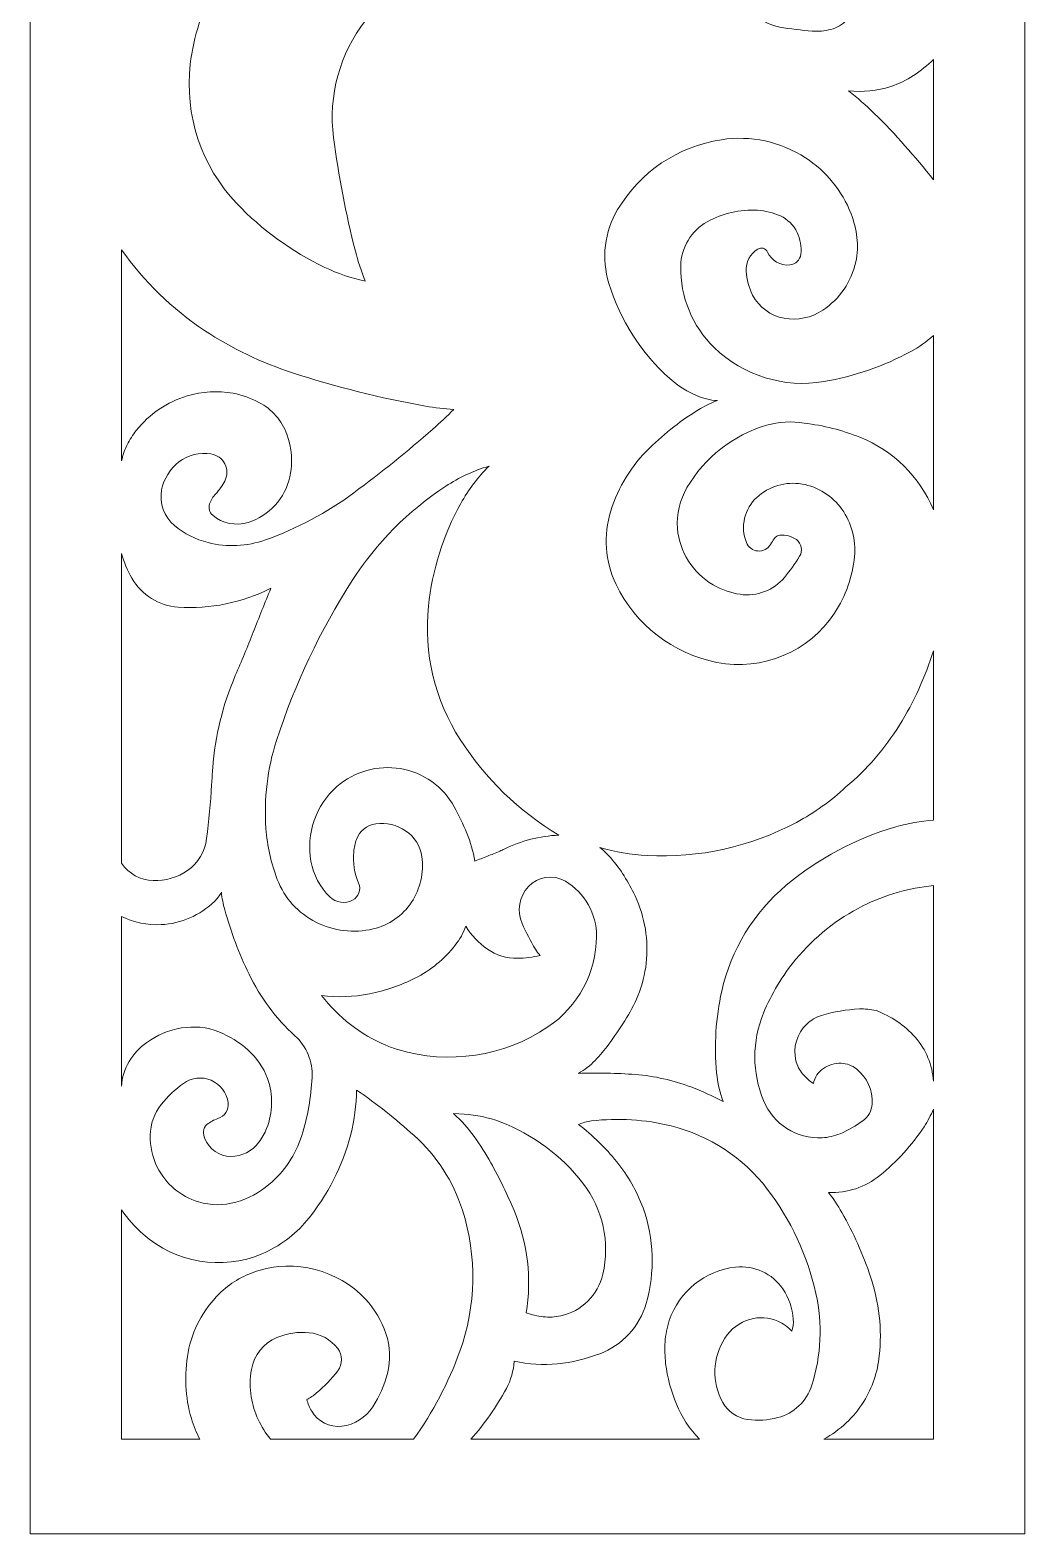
# Model space of a CAD drawing. Header units: centimetres. Extents: x -9.4 to 9.6, y -13.7 to 13.2.
# Drawn here: x 0.52 to 9.6, y -13.71 to 0.01 of the extents above; entities that cross this region are included whole.
import ezdxf

# ---------------------------------------------------------------- set-up
doc = ezdxf.new("R2010")
doc.units = ezdxf.units.CM
doc.header["$MEASUREMENT"] = 0

msp = doc.modelspace()

# ---------------------------------------------------------------- linework, layer by layer
at = {"color": 242, "lineweight": 9}
for points, knots in [([(9.59738, 13.19703), (9.59738, 13.19703), (0.52008, 13.19703), (0.52008, 13.19703), (0.52008, 13.19703), (0.52008, 13.19703), (0.52008, -13.70988), (0.52008, -13.70988), (0.52008, -13.70988), (0.52008, -13.70988), (9.59738, -13.70988), (9.59738, -13.70988), (9.59738, -13.70988), (9.59738, -13.70988), (9.59738, 13.19703), (9.59738, 13.19703)], [0, 0, 0, 0, 0.2, 0.2, 0.2, 0.2, 0.4, 0.4, 0.4, 0.4, 0.6, 0.6, 0.6, 0.6, 1, 1, 1, 1]), ([(3.5775, -2.27782), (3.45032, -2.25084), (3.32695, -2.20878), (3.20966, -2.1528), (3.20966, -2.1528), (2.90783, -2.00854), (2.63496, -1.81018), (2.40461, -1.56769), (2.40461, -1.56769), (2.08252, -1.22862), (1.92768, -0.76341), (1.98194, -0.29884), (1.98194, -0.29884), (1.99682, -0.17177), (2.02419, -0.04647), (2.06371, 0.0753), (2.06371, 0.0753), (2.14473, 0.32451), (2.29516, 0.5456), (2.49736, 0.71243), (2.49736, 0.71243), (2.66229, 0.84839), (2.83908, 0.96943), (3.02565, 1.07398), (3.02565, 1.07398), (3.22841, 1.18762), (3.43087, 1.30172), (3.63322, 1.4163), (3.63322, 1.4163), (3.73651, 1.47483), (3.84291, 1.52777), (3.95194, 1.5747), (3.95194, 1.5747), (3.93694, 1.67395), (3.90961, 1.77074), (3.87076, 1.86317), (3.87076, 1.86317), (3.81795, 1.98656), (3.75088, 2.10336), (3.67081, 2.21105), (3.67081, 2.21105), (3.48959, 2.45491), (3.38293, 2.74598), (3.36351, 3.04909), (3.36351, 3.04909), (3.33538, 3.48812), (3.43553, 3.92606), (3.65173, 4.30919), (3.65173, 4.30919), (3.87108, 4.69835), (4.23257, 4.98816), (4.66014, 5.11775), (4.66014, 5.11775), (5.07784, 5.24451), (5.53136, 5.1651), (5.88115, 4.9039), (5.88115, 4.9039), (6.1244, 4.72245), (6.34014, 4.50701), (6.52225, 4.26418), (6.52225, 4.26418), (6.64314, 4.10285), (6.7552, 3.935), (6.858, 3.76148), (6.858, 3.76148), (7.15956, 3.25198), (7.39213, 2.70452), (7.54953, 2.13386), (7.54953, 2.13386), (7.70632, 1.5653), (7.83568, 0.98948), (7.93701, 0.40838), (7.93701, 0.40838), (7.95442, 0.30854), (7.96662, 0.20779), (7.97356, 0.10662), (7.97356, 0.10662), (7.93437, 0.06366), (7.88343, 0.03305), (7.82699, 0.01859), (7.82699, 0.01859), (7.77149, 0.00427), (7.71393, -0.00073), (7.65672, 0.00356), (7.65672, 0.00356), (7.55784, 0.01101), (7.45935, 0.02327), (7.36159, 0.04021), (7.36159, 0.04021), (7.26135, 0.05769), (7.1696, 0.10789), (7.10058, 0.18278), (7.10058, 0.18278), (7.03433, 0.25492), (6.96548, 0.32451), (6.89436, 0.39169), (6.89436, 0.39169), (6.77132, 0.50757), (6.62877, 0.60055), (6.4733, 0.6663), (6.4733, 0.6663), (6.1195, 0.81591), (5.7471, 0.9168), (5.36614, 0.96624), (5.36614, 0.96624), (5.01811, 1.01131), (4.66477, 0.94236), (4.35936, 0.76934), (4.35936, 0.76934), (4.05889, 0.59921), (3.79475, 0.37205), (3.58169, 0.10024), (3.58169, 0.10024), (3.34464, -0.20213), (3.23927, -0.58673), (3.28918, -0.96757), (3.28918, -0.96757), (3.3349, -1.31654), (3.40126, -1.66262), (3.48822, -2.00378), (3.48822, -2.00378), (3.51192, -2.09688), (3.54175, -2.18847), (3.5775, -2.27782)], [0, 0, 0, 0, 0.03125, 0.03125, 0.03125, 0.03125, 0.0625, 0.0625, 0.0625, 0.0625, 0.09375, 0.09375, 0.09375, 0.09375, 0.125, 0.125, 0.125, 0.125, 0.15625, 0.15625, 0.15625, 0.15625, 0.1875, 0.1875, 0.1875, 0.1875, 0.21875, 0.21875, 0.21875, 0.21875, 0.25, 0.25, 0.25, 0.25, 0.28125, 0.28125, 0.28125, 0.28125, 0.3125, 0.3125, 0.3125, 0.3125, 0.34375, 0.34375, 0.34375, 0.34375, 0.375, 0.375, 0.375, 0.375, 0.40625, 0.40625, 0.40625, 0.40625, 0.4375, 0.4375, 0.4375, 0.4375, 0.46875, 0.46875, 0.46875, 0.46875, 0.5, 0.5, 0.5, 0.5, 0.53125, 0.53125, 0.53125, 0.53125, 0.5625, 0.5625, 0.5625, 0.5625, 0.59375, 0.59375, 0.59375, 0.59375, 0.625, 0.625, 0.625, 0.625, 0.65625, 0.65625, 0.65625, 0.65625, 0.6875, 0.6875, 0.6875, 0.6875, 0.71875, 0.71875, 0.71875, 0.71875, 0.75, 0.75, 0.75, 0.75, 0.78125, 0.78125, 0.78125, 0.78125, 0.8125, 0.8125, 0.8125, 0.8125, 0.84375, 0.84375, 0.84375, 0.84375, 0.875, 0.875, 0.875, 0.875, 0.90625, 0.90625, 0.90625, 0.90625, 0.9375, 0.9375, 0.9375, 0.9375, 1, 1, 1, 1]), ([(8.7629, -0.25643), (8.70735, -0.31059), (8.64658, -0.35906), (8.58186, -0.40156), (8.58186, -0.40156), (8.51688, -0.44404), (8.44674, -0.47804), (8.37309, -0.50253), (8.37309, -0.50253), (8.24829, -0.54247), (8.11659, -0.5559), (7.98633, -0.542), (7.98633, -0.542), (8.06873, -0.60641), (8.14771, -0.67485), (8.22313, -0.74719), (8.22313, -0.74719), (8.41589, -0.93789), (8.59623, -1.14086), (8.7629, -1.35475), (8.7629, -1.35475), (8.7629, -1.35475), (8.7629, -0.25643), (8.7629, -0.25643)], [0, 0, 0, 0, 0.14285714, 0.14285714, 0.14285714, 0.14285714, 0.28571429, 0.28571429, 0.28571429, 0.28571429, 0.42857143, 0.42857143, 0.42857143, 0.42857143, 0.57142857, 0.57142857, 0.57142857, 0.57142857, 0.71428571, 0.71428571, 0.71428571, 0.71428571, 1, 1, 1, 1]), ([(8.7629, -4.36549), (8.7629, -4.36549), (8.7629, -2.77424), (8.7629, -2.77424), (8.7629, -2.77424), (8.69985, -2.83106), (8.63042, -2.88012), (8.55585, -2.92056), (8.55585, -2.92056), (8.30816, -3.05473), (8.04008, -3.14722), (7.76243, -3.19463), (7.76243, -3.19463), (7.39935, -3.25659), (7.0281, -3.14148), (6.76337, -2.88508), (6.76337, -2.88508), (6.56228, -2.6903), (6.45129, -2.42023), (6.45689, -2.14034), (6.45689, -2.14034), (6.46025, -1.97242), (6.55241, -1.81879), (6.69889, -1.73675), (6.69889, -1.73675), (6.83862, -1.65854), (6.99799, -1.62209), (7.15769, -1.63174), (7.15769, -1.63174), (7.22968, -1.63604), (7.30017, -1.65356), (7.36588, -1.68317), (7.36588, -1.68317), (7.43308, -1.71359), (7.48737, -1.7667), (7.51893, -1.8334), (7.51893, -1.8334), (7.54851, -1.89565), (7.55997, -1.96487), (7.55225, -2.03336), (7.55225, -2.03336), (7.54624, -2.0852), (7.50487, -2.12586), (7.45297, -2.131), (7.45297, -2.131), (7.36667, -2.13943), (7.28463, -2.09177), (7.24905, -2.01288), (7.24905, -2.01288), (7.24178, -1.99643), (7.22762, -1.98403), (7.21037, -1.97873), (7.21037, -1.97873), (7.19325, -1.97354), (7.17473, -1.97587), (7.15945, -1.98536), (7.15945, -1.98536), (7.09034, -2.02821), (7.05007, -2.10499), (7.05395, -2.18605), (7.05395, -2.18605), (7.05766, -2.26242), (7.07775, -2.33705), (7.11289, -2.40485), (7.11289, -2.40485), (7.17088, -2.51664), (7.27745, -2.59512), (7.4014, -2.61698), (7.4014, -2.61698), (7.52341, -2.63867), (7.64883, -2.61256), (7.75198, -2.54403), (7.75198, -2.54403), (7.90682, -2.44136), (8.0153, -2.28268), (8.0545, -2.10115), (8.0545, -2.10115), (8.07032, -2.02821), (8.07382, -1.95318), (8.06466, -1.87922), (8.06466, -1.87922), (8.05567, -1.80541), (8.03743, -1.73301), (8.01081, -1.66359), (8.01081, -1.66359), (7.9289, -1.45387), (7.78347, -1.2751), (7.59485, -1.15214), (7.59485, -1.15214), (7.36764, -1.00521), (7.0948, -0.94668), (6.82734, -0.98737), (6.82734, -0.98737), (6.43214, -1.04776), (6.08504, -1.28164), (5.88109, -1.62545), (5.88109, -1.62545), (5.76063, -1.82863), (5.73139, -2.07278), (5.80062, -2.29859), (5.80062, -2.29859), (5.90324, -2.63335), (6.09521, -2.93365), (6.35595, -3.1673), (6.35595, -3.1673), (6.45228, -3.25355), (6.56677, -3.31721), (6.69091, -3.35349), (6.69091, -3.35349), (6.72439, -3.36321), (6.75909, -3.36774), (6.7938, -3.36714), (6.7938, -3.36714), (6.73937, -3.38634), (6.68713, -3.41102), (6.6377, -3.44087), (6.6377, -3.44087), (6.46885, -3.54256), (6.31259, -3.66356), (6.17165, -3.80141), (6.17165, -3.80141), (6.00889, -3.96067), (5.88784, -4.15744), (5.81903, -4.37437), (5.81903, -4.37437), (5.74867, -4.59614), (5.76566, -4.83613), (5.86659, -5.04569), (5.86659, -5.04569), (6.04417, -5.41464), (6.38515, -5.67808), (6.78706, -5.75667), (6.78706, -5.75667), (7.20282, -5.83803), (7.62621, -5.66091), (7.86, -5.3075), (7.86, -5.3075), (7.96223, -5.15285), (8.02492, -4.97537), (8.04228, -4.79074), (8.04228, -4.79074), (8.05668, -4.63805), (8.01609, -4.48524), (7.92774, -4.35988), (7.92774, -4.35988), (7.84152, -4.23792), (7.71061, -4.15525), (7.56358, -4.13), (7.56358, -4.13), (7.41436, -4.10424), (7.26177, -4.14926), (7.15043, -4.25174), (7.15043, -4.25174), (7.09551, -4.30297), (7.05688, -4.36924), (7.03962, -4.44236), (7.03962, -4.44236), (7.02245, -4.5157), (7.02802, -4.59246), (7.05565, -4.66242), (7.05565, -4.66242), (7.07286, -4.70619), (7.11357, -4.73658), (7.16055, -4.74065), (7.16055, -4.74065), (7.20771, -4.74478), (7.25292, -4.72136), (7.27689, -4.68049), (7.27689, -4.68049), (7.28719, -4.6627), (7.29808, -4.64532), (7.30952, -4.62832), (7.30952, -4.62832), (7.32147, -4.61041), (7.34073, -4.59869), (7.36214, -4.59648), (7.36214, -4.59648), (7.41525, -4.59076), (7.46877, -4.60505), (7.51201, -4.63654), (7.51201, -4.63654), (7.56025, -4.67149), (7.57324, -4.73799), (7.54195, -4.78876), (7.54195, -4.78876), (7.50011, -4.85597), (7.45389, -4.92038), (7.40348, -4.98128), (7.40348, -4.98128), (7.30517, -5.10006), (7.15171, -5.15863), (6.99924, -5.13595), (6.99924, -5.13595), (6.91202, -5.12295), (6.82806, -5.09356), (6.75179, -5.04923), (6.75179, -5.04923), (6.56613, -4.94137), (6.44504, -4.74952), (6.4273, -4.53561), (6.4273, -4.53561), (6.41811, -4.40545), (6.4484, -4.27562), (6.51403, -4.16277), (6.51403, -4.16277), (6.6743, -3.88772), (6.93386, -3.68406), (7.23914, -3.59372), (7.23914, -3.59372), (7.35113, -3.5606), (7.46949, -3.55373), (7.58457, -3.57378), (7.58457, -3.57378), (7.75827, -3.59485), (7.92851, -3.63826), (8.09122, -3.70285), (8.09122, -3.70285), (8.39556, -3.82374), (8.63785, -4.06303), (8.76293, -4.36562)], [0, 0, 0, 0, 0.01785714, 0.01785714, 0.01785714, 0.01785714, 0.03571429, 0.03571429, 0.03571429, 0.03571429, 0.05357143, 0.05357143, 0.05357143, 0.05357143, 0.07142857, 0.07142857, 0.07142857, 0.07142857, 0.08928571, 0.08928571, 0.08928571, 0.08928571, 0.10714286, 0.10714286, 0.10714286, 0.10714286, 0.125, 0.125, 0.125, 0.125, 0.14285714, 0.14285714, 0.14285714, 0.14285714, 0.16071429, 0.16071429, 0.16071429, 0.16071429, 0.17857143, 0.17857143, 0.17857143, 0.17857143, 0.19642857, 0.19642857, 0.19642857, 0.19642857, 0.21428571, 0.21428571, 0.21428571, 0.21428571, 0.23214286, 0.23214286, 0.23214286, 0.23214286, 0.25, 0.25, 0.25, 0.25, 0.26785714, 0.26785714, 0.26785714, 0.26785714, 0.28571429, 0.28571429, 0.28571429, 0.28571429, 0.30357143, 0.30357143, 0.30357143, 0.30357143, 0.32142857, 0.32142857, 0.32142857, 0.32142857, 0.33928571, 0.33928571, 0.33928571, 0.33928571, 0.35714286, 0.35714286, 0.35714286, 0.35714286, 0.375, 0.375, 0.375, 0.375, 0.39285714, 0.39285714, 0.39285714, 0.39285714, 0.41071429, 0.41071429, 0.41071429, 0.41071429, 0.42857143, 0.42857143, 0.42857143, 0.42857143, 0.44642857, 0.44642857, 0.44642857, 0.44642857, 0.46428571, 0.46428571, 0.46428571, 0.46428571, 0.48214286, 0.48214286, 0.48214286, 0.48214286, 0.5, 0.5, 0.5, 0.5, 0.51785714, 0.51785714, 0.51785714, 0.51785714, 0.53571429, 0.53571429, 0.53571429, 0.53571429, 0.55357143, 0.55357143, 0.55357143, 0.55357143, 0.57142857, 0.57142857, 0.57142857, 0.57142857, 0.58928571, 0.58928571, 0.58928571, 0.58928571, 0.60714286, 0.60714286, 0.60714286, 0.60714286, 0.625, 0.625, 0.625, 0.625, 0.64285714, 0.64285714, 0.64285714, 0.64285714, 0.66071429, 0.66071429, 0.66071429, 0.66071429, 0.67857143, 0.67857143, 0.67857143, 0.67857143, 0.69642857, 0.69642857, 0.69642857, 0.69642857, 0.71428571, 0.71428571, 0.71428571, 0.71428571, 0.73214286, 0.73214286, 0.73214286, 0.73214286, 0.75, 0.75, 0.75, 0.75, 0.76785714, 0.76785714, 0.76785714, 0.76785714, 0.78571429, 0.78571429, 0.78571429, 0.78571429, 0.80357143, 0.80357143, 0.80357143, 0.80357143, 0.82142857, 0.82142857, 0.82142857, 0.82142857, 0.83928571, 0.83928571, 0.83928571, 0.83928571, 0.85714286, 0.85714286, 0.85714286, 0.85714286, 0.875, 0.875, 0.875, 0.875, 0.89285714, 0.89285714, 0.89285714, 0.89285714, 0.91071429, 0.91071429, 0.91071429, 0.91071429, 0.92857143, 0.92857143, 0.92857143, 0.92857143, 0.94642857, 0.94642857, 0.94642857, 0.94642857, 0.96428571, 0.96428571, 0.96428571, 0.96428571, 1, 1, 1, 1]), ([(1.35468, -3.91708), (1.35468, -3.91708), (1.35468, -1.99147), (1.35468, -1.99147), (1.35468, -1.99147), (1.55898, -2.28232), (1.81593, -2.5322), (2.11242, -2.7282), (2.11242, -2.7282), (2.36077, -2.89228), (2.63007, -3.02214), (2.91302, -3.11426), (2.91302, -3.11426), (3.31082, -3.24383), (3.7171, -3.34546), (4.12898, -3.41841), (4.12898, -3.41841), (4.21431, -3.4336), (4.30034, -3.44371), (4.38671, -3.44888), (4.38671, -3.44888), (4.32487, -3.51094), (4.26099, -3.57093), (4.19495, -3.62849), (4.19495, -3.62849), (3.96279, -3.83168), (3.72263, -4.02536), (3.47487, -4.20931), (3.47487, -4.20931), (3.22877, -4.39198), (2.95674, -4.5368), (2.6679, -4.63911), (2.6679, -4.63911), (2.49944, -4.69884), (2.31714, -4.70744), (2.1437, -4.66409), (2.1437, -4.66409), (2.03104, -4.63579), (1.92607, -4.5824), (1.83676, -4.50798), (1.83676, -4.50798), (1.74218, -4.42906), (1.69773, -4.30498), (1.72055, -4.18387), (1.72055, -4.18387), (1.73977, -4.08194), (1.79608, -3.9907), (1.87865, -3.92789), (1.87865, -3.92789), (1.96172, -3.86458), (2.06719, -3.83802), (2.17033, -3.85434), (2.17033, -3.85434), (2.22497, -3.86307), (2.27222, -3.89736), (2.29716, -3.94682), (2.29716, -3.94682), (2.32216, -3.99623), (2.32161, -4.055), (2.29604, -4.1041), (2.29604, -4.1041), (2.27412, -4.14604), (2.24647, -4.18478), (2.21373, -4.21904), (2.21373, -4.21904), (2.18888, -4.24538), (2.16979, -4.27663), (2.15813, -4.31092), (2.15813, -4.31092), (2.1454, -4.34807), (2.15665, -4.38918), (2.18662, -4.41456), (2.18662, -4.41456), (2.27586, -4.48998), (2.39742, -4.51451), (2.50898, -4.4795), (2.50898, -4.4795), (2.70179, -4.41899), (2.84731, -4.2601), (2.89067, -4.06271), (2.89067, -4.06271), (2.91899, -3.93378), (2.90976, -3.79965), (2.86404, -3.67589), (2.86404, -3.67589), (2.81782, -3.55045), (2.72695, -3.44659), (2.60872, -3.38422), (2.60872, -3.38422), (2.53426, -3.34489), (2.45444, -3.31687), (2.37176, -3.30119), (2.37176, -3.30119), (2.23271, -3.27632), (2.08985, -3.28462), (1.95463, -3.32544), (1.95463, -3.32544), (1.771, -3.38086), (1.60875, -3.49076), (1.48903, -3.64067), (1.48903, -3.64067), (1.45735, -3.68153), (1.42977, -3.72543), (1.40673, -3.77157), (1.40673, -3.77157), (1.3835, -3.81776), (1.36613, -3.86676), (1.35468, -3.91708)], [0, 0, 0, 0, 0.03571429, 0.03571429, 0.03571429, 0.03571429, 0.07142857, 0.07142857, 0.07142857, 0.07142857, 0.10714286, 0.10714286, 0.10714286, 0.10714286, 0.14285714, 0.14285714, 0.14285714, 0.14285714, 0.17857143, 0.17857143, 0.17857143, 0.17857143, 0.21428571, 0.21428571, 0.21428571, 0.21428571, 0.25, 0.25, 0.25, 0.25, 0.28571429, 0.28571429, 0.28571429, 0.28571429, 0.32142857, 0.32142857, 0.32142857, 0.32142857, 0.35714286, 0.35714286, 0.35714286, 0.35714286, 0.39285714, 0.39285714, 0.39285714, 0.39285714, 0.42857143, 0.42857143, 0.42857143, 0.42857143, 0.46428571, 0.46428571, 0.46428571, 0.46428571, 0.5, 0.5, 0.5, 0.5, 0.53571429, 0.53571429, 0.53571429, 0.53571429, 0.57142857, 0.57142857, 0.57142857, 0.57142857, 0.60714286, 0.60714286, 0.60714286, 0.60714286, 0.64285714, 0.64285714, 0.64285714, 0.64285714, 0.67857143, 0.67857143, 0.67857143, 0.67857143, 0.71428571, 0.71428571, 0.71428571, 0.71428571, 0.75, 0.75, 0.75, 0.75, 0.78571429, 0.78571429, 0.78571429, 0.78571429, 0.82142857, 0.82142857, 0.82142857, 0.82142857, 0.85714286, 0.85714286, 0.85714286, 0.85714286, 0.89285714, 0.89285714, 0.89285714, 0.89285714, 0.92857143, 0.92857143, 0.92857143, 0.92857143, 1, 1, 1, 1]), ([(4.70752, -3.96648), (4.60606, -4.06699), (4.51936, -4.18161), (4.45023, -4.30661), (4.45023, -4.30661), (4.28972, -4.59639), (4.18932, -4.91522), (4.15472, -5.24455), (4.15472, -5.24455), (4.10993, -5.67161), (4.2123, -6.101), (4.44505, -6.46197), (4.44505, -6.46197), (4.67409, -6.81716), (4.98116, -7.11535), (5.34316, -7.33356), (5.34316, -7.33356), (5.17048, -7.34124), (5.00136, -7.38471), (4.84628, -7.46096), (4.84628, -7.46096), (4.83338, -7.46733), (4.82014, -7.47341), (4.80686, -7.47916), (4.80686, -7.47916), (4.76894, -7.49542), (4.73074, -7.51094), (4.69227, -7.52583), (4.69227, -7.52583), (4.6537, -7.54075), (4.6153, -7.55589), (4.57702, -7.57119), (4.57702, -7.57119), (4.56342, -7.48311), (4.53939, -7.39694), (4.50513, -7.3147), (4.50513, -7.3147), (4.47111, -7.23279), (4.43274, -7.15262), (4.39012, -7.07474), (4.39012, -7.07474), (4.28868, -6.88943), (4.10792, -6.76115), (3.89952, -6.7266), (3.89952, -6.7266), (3.6919, -6.69214), (3.47979, -6.75159), (3.32033, -6.88916), (3.32033, -6.88916), (3.22526, -6.97295), (3.15361, -7.07986), (3.11219, -7.1997), (3.11219, -7.1997), (3.07094, -7.31936), (3.0607, -7.44755), (3.08277, -7.57236), (3.08277, -7.57236), (3.10456, -7.69602), (3.16509, -7.80954), (3.25553, -7.89667), (3.25553, -7.89667), (3.31119, -7.95022), (3.39476, -7.96229), (3.46309, -7.92642), (3.46309, -7.92642), (3.51911, -7.89706), (3.54314, -7.82947), (3.51809, -7.77141), (3.51809, -7.77141), (3.47927, -7.68125), (3.46396, -7.58278), (3.47317, -7.48516), (3.47317, -7.48516), (3.47685, -7.44678), (3.4853, -7.40904), (3.49856, -7.37274), (3.49856, -7.37274), (3.52621, -7.29631), (3.59449, -7.24148), (3.67511, -7.23087), (3.67511, -7.23087), (3.77023, -7.21818), (3.86679, -7.24041), (3.94672, -7.29343), (3.94672, -7.29343), (4.02778, -7.34713), (4.08184, -7.43305), (4.09513, -7.52937), (4.09513, -7.52937), (4.11511, -7.67505), (4.08145, -7.82321), (4.00065, -7.94606), (4.00065, -7.94606), (3.91956, -8.06941), (3.79377, -8.15669), (3.64988, -8.18974), (3.64988, -8.18974), (3.47411, -8.23005), (3.2897, -8.20791), (3.12845, -8.12707), (3.12845, -8.12707), (2.96656, -8.04602), (2.84083, -7.90694), (2.77604, -7.73787), (2.77604, -7.73787), (2.71898, -7.58887), (2.68404, -7.43236), (2.67244, -7.27336), (2.67244, -7.27336), (2.65242, -7.0014), (2.68531, -6.72805), (2.76923, -6.46852), (2.76923, -6.46852), (2.93539, -5.9551), (3.16717, -5.46524), (3.45886, -5.0112), (3.45886, -5.0112), (3.67977, -4.66746), (3.97065, -4.37375), (4.31233, -4.14959), (4.31233, -4.14959), (4.43434, -4.06954), (4.56758, -4.00775), (4.70752, -3.96648)], [0, 0, 0, 0, 0.03125, 0.03125, 0.03125, 0.03125, 0.0625, 0.0625, 0.0625, 0.0625, 0.09375, 0.09375, 0.09375, 0.09375, 0.125, 0.125, 0.125, 0.125, 0.15625, 0.15625, 0.15625, 0.15625, 0.1875, 0.1875, 0.1875, 0.1875, 0.21875, 0.21875, 0.21875, 0.21875, 0.25, 0.25, 0.25, 0.25, 0.28125, 0.28125, 0.28125, 0.28125, 0.3125, 0.3125, 0.3125, 0.3125, 0.34375, 0.34375, 0.34375, 0.34375, 0.375, 0.375, 0.375, 0.375, 0.40625, 0.40625, 0.40625, 0.40625, 0.4375, 0.4375, 0.4375, 0.4375, 0.46875, 0.46875, 0.46875, 0.46875, 0.5, 0.5, 0.5, 0.5, 0.53125, 0.53125, 0.53125, 0.53125, 0.5625, 0.5625, 0.5625, 0.5625, 0.59375, 0.59375, 0.59375, 0.59375, 0.625, 0.625, 0.625, 0.625, 0.65625, 0.65625, 0.65625, 0.65625, 0.6875, 0.6875, 0.6875, 0.6875, 0.71875, 0.71875, 0.71875, 0.71875, 0.75, 0.75, 0.75, 0.75, 0.78125, 0.78125, 0.78125, 0.78125, 0.8125, 0.8125, 0.8125, 0.8125, 0.84375, 0.84375, 0.84375, 0.84375, 0.875, 0.875, 0.875, 0.875, 0.90625, 0.90625, 0.90625, 0.90625, 0.9375, 0.9375, 0.9375, 0.9375, 1, 1, 1, 1]), ([(1.35468, -4.76418), (1.35468, -4.76418), (1.35468, -7.59065), (1.35468, -7.59065), (1.35468, -7.59065), (1.42041, -7.68581), (1.52698, -7.74429), (1.64251, -7.74851), (1.64251, -7.74851), (1.75488, -7.75263), (1.86546, -7.71978), (1.95728, -7.65508), (1.95728, -7.65508), (2.05348, -7.58729), (2.11656, -7.48202), (2.13117, -7.3653), (2.13117, -7.3653), (2.15163, -7.20136), (2.16678, -7.037), (2.17678, -6.87213), (2.17678, -6.87213), (2.1799, -6.82162), (2.18316, -6.77111), (2.18692, -6.72056), (2.18692, -6.72056), (2.20821, -6.43035), (2.27789, -6.14549), (2.39283, -5.87809), (2.39283, -5.87809), (2.44952, -5.74639), (2.50419, -5.61381), (2.55677, -5.48036), (2.55677, -5.48036), (2.60932, -5.34686), (2.66259, -5.21385), (2.71672, -5.08108), (2.71672, -5.08108), (2.45524, -5.21322), (2.16275, -5.27242), (1.87032, -5.2527), (1.87032, -5.2527), (1.69493, -5.24085), (1.53701, -5.14205), (1.44942, -4.98962), (1.44942, -4.98962), (1.40868, -4.9186), (1.37684, -4.84295), (1.35468, -4.76418)], [0, 0, 0, 0, 0.07692308, 0.07692308, 0.07692308, 0.07692308, 0.15384615, 0.15384615, 0.15384615, 0.15384615, 0.23076923, 0.23076923, 0.23076923, 0.23076923, 0.30769231, 0.30769231, 0.30769231, 0.30769231, 0.38461538, 0.38461538, 0.38461538, 0.38461538, 0.46153846, 0.46153846, 0.46153846, 0.46153846, 0.53846154, 0.53846154, 0.53846154, 0.53846154, 0.61538462, 0.61538462, 0.61538462, 0.61538462, 0.69230769, 0.69230769, 0.69230769, 0.69230769, 0.76923077, 0.76923077, 0.76923077, 0.76923077, 0.84615385, 0.84615385, 0.84615385, 0.84615385, 1, 1, 1, 1]), ([(8.7629, -7.19698), (8.7629, -7.19698), (8.7629, -5.65069), (8.7629, -5.65069), (8.7629, -5.65069), (8.68894, -5.88922), (8.58482, -6.11751), (8.45309, -6.32974), (8.45309, -6.32974), (8.32106, -6.54244), (8.15602, -6.73286), (7.96442, -6.89383), (7.96442, -6.89383), (7.82822, -7.02072), (7.67618, -7.12933), (7.51201, -7.21695), (7.51201, -7.21695), (7.09441, -7.43996), (6.62344, -7.54461), (6.15061, -7.51981), (6.15061, -7.51981), (6.00462, -7.5121), (5.85983, -7.48746), (5.71941, -7.44631), (5.71941, -7.44631), (5.75558, -7.47427), (5.78874, -7.50595), (5.81833, -7.54084), (5.81833, -7.54084), (5.90709, -7.64573), (5.98174, -7.76199), (6.03986, -7.88659), (6.03986, -7.88659), (6.08524, -7.98348), (6.11701, -8.08635), (6.13425, -8.19196), (6.13425, -8.19196), (6.16784, -8.39672), (6.14411, -8.60699), (6.06576, -8.79914), (6.06576, -8.79914), (6.03269, -8.8789), (5.99256, -8.95553), (5.94605, -9.02822), (5.94605, -9.02822), (5.89962, -9.10081), (5.85109, -9.17205), (5.8005, -9.24194), (5.8005, -9.24194), (5.76285, -9.29395), (5.72123, -9.34304), (5.67612, -9.38876), (5.67612, -9.38876), (5.63091, -9.43463), (5.58008, -9.4746), (5.52464, -9.50741), (5.52464, -9.50741), (5.69765, -9.50133), (5.87088, -9.50478), (6.04365, -9.51801), (6.04365, -9.51801), (6.21684, -9.53132), (6.38757, -9.56945), (6.55007, -9.63137), (6.55007, -9.63137), (6.65015, -9.66946), (6.74794, -9.71338), (6.84289, -9.76262), (6.84289, -9.76262), (6.81277, -9.67856), (6.7932, -9.59107), (6.78465, -9.50224), (6.78465, -9.50224), (6.76035, -9.25291), (6.77596, -9.00128), (6.83105, -8.75687), (6.83105, -8.75687), (6.91612, -8.37901), (7.1233, -8.03942), (7.42031, -7.79072), (7.42031, -7.79072), (7.71258, -7.54594), (8.05259, -7.36462), (8.41875, -7.25822), (8.41875, -7.25822), (8.53097, -7.22557), (8.64628, -7.20513), (8.7629, -7.19698)], [0, 0, 0, 0, 0.04347826, 0.04347826, 0.04347826, 0.04347826, 0.08695652, 0.08695652, 0.08695652, 0.08695652, 0.13043478, 0.13043478, 0.13043478, 0.13043478, 0.17391304, 0.17391304, 0.17391304, 0.17391304, 0.2173913, 0.2173913, 0.2173913, 0.2173913, 0.26086957, 0.26086957, 0.26086957, 0.26086957, 0.30434783, 0.30434783, 0.30434783, 0.30434783, 0.34782609, 0.34782609, 0.34782609, 0.34782609, 0.39130435, 0.39130435, 0.39130435, 0.39130435, 0.43478261, 0.43478261, 0.43478261, 0.43478261, 0.47826087, 0.47826087, 0.47826087, 0.47826087, 0.52173913, 0.52173913, 0.52173913, 0.52173913, 0.56521739, 0.56521739, 0.56521739, 0.56521739, 0.60869565, 0.60869565, 0.60869565, 0.60869565, 0.65217391, 0.65217391, 0.65217391, 0.65217391, 0.69565217, 0.69565217, 0.69565217, 0.69565217, 0.73913043, 0.73913043, 0.73913043, 0.73913043, 0.7826087, 0.7826087, 0.7826087, 0.7826087, 0.82608696, 0.82608696, 0.82608696, 0.82608696, 0.86956522, 0.86956522, 0.86956522, 0.86956522, 0.91304348, 0.91304348, 0.91304348, 0.91304348, 1, 1, 1, 1]), ([(3.17974, -8.79563), (3.32538, -8.81585), (3.47332, -8.811), (3.61725, -8.78145), (3.61725, -8.78145), (3.76084, -8.75211), (3.8999, -8.70423), (4.03116, -8.63892), (4.03116, -8.63892), (4.1751, -8.56743), (4.3011, -8.46456), (4.39989, -8.3378), (4.39989, -8.3378), (4.44104, -8.28495), (4.47361, -8.22616), (4.49661, -8.16322), (4.49661, -8.16322), (4.54549, -8.24714), (4.61257, -8.31886), (4.69272, -8.37368), (4.69272, -8.37368), (4.77369, -8.42903), (4.86964, -8.45833), (4.96774, -8.45758), (4.96774, -8.45758), (5.03727, -8.45708), (5.10635, -8.4482), (5.1737, -8.43111), (5.1737, -8.43111), (5.15785, -8.41381), (5.14372, -8.39493), (5.13152, -8.37488), (5.13152, -8.37488), (5.08602, -8.29926), (5.04556, -8.22087), (5.01, -8.13998), (5.01, -8.13998), (4.96041, -8.02661), (4.98263, -7.89455), (5.06646, -7.80363), (5.06646, -7.80363), (5.15314, -7.70969), (5.29389, -7.68908), (5.40396, -7.75422), (5.40396, -7.75422), (5.58157, -7.85922), (5.68993, -8.05089), (5.68861, -8.25732), (5.68861, -8.25732), (5.68636, -8.5889), (5.52037, -8.89813), (5.24548, -9.08349), (5.24548, -9.08349), (4.84349, -9.35436), (4.34061, -9.43011), (3.87645, -9.29016), (3.87645, -9.29016), (3.8392, -9.27895), (3.80261, -9.26585), (3.76664, -9.25095), (3.76664, -9.25095), (3.53445, -9.15336), (3.33203, -8.9962), (3.17974, -8.79563)], [0, 0, 0, 0, 0.05882353, 0.05882353, 0.05882353, 0.05882353, 0.11764706, 0.11764706, 0.11764706, 0.11764706, 0.17647059, 0.17647059, 0.17647059, 0.17647059, 0.23529412, 0.23529412, 0.23529412, 0.23529412, 0.29411765, 0.29411765, 0.29411765, 0.29411765, 0.35294118, 0.35294118, 0.35294118, 0.35294118, 0.41176471, 0.41176471, 0.41176471, 0.41176471, 0.47058824, 0.47058824, 0.47058824, 0.47058824, 0.52941176, 0.52941176, 0.52941176, 0.52941176, 0.58823529, 0.58823529, 0.58823529, 0.58823529, 0.64705882, 0.64705882, 0.64705882, 0.64705882, 0.70588235, 0.70588235, 0.70588235, 0.70588235, 0.76470588, 0.76470588, 0.76470588, 0.76470588, 0.82352941, 0.82352941, 0.82352941, 0.82352941, 0.88235294, 0.88235294, 0.88235294, 0.88235294, 1, 1, 1, 1]), ([(8.7629, -7.79359), (8.7629, -7.79359), (8.7629, -9.57844), (8.7629, -9.57844), (8.7629, -9.57844), (8.75316, -9.43039), (8.69476, -9.28974), (8.59659, -9.17841), (8.59659, -9.17841), (8.49946, -9.06841), (8.37649, -8.98453), (8.23861, -8.93448), (8.23861, -8.93448), (8.18889, -8.92234), (8.13773, -8.91743), (8.08663, -8.91984), (8.08663, -8.91984), (7.96969, -8.9254), (7.85397, -8.94518), (7.74201, -8.97894), (7.74201, -8.97894), (7.69134, -8.99423), (7.64506, -9.0211), (7.60682, -9.05751), (7.60682, -9.05751), (7.51595, -9.14394), (7.47842, -9.27217), (7.5083, -9.39386), (7.5083, -9.39386), (7.51974, -9.43729), (7.5405, -9.47747), (7.56912, -9.51215), (7.56912, -9.51215), (7.59751, -9.54635), (7.63069, -9.57631), (7.66758, -9.60114), (7.66758, -9.60114), (7.67832, -9.54417), (7.71169, -9.4937), (7.75998, -9.4616), (7.75998, -9.4616), (7.80753, -9.42991), (7.86373, -9.41375), (7.92085, -9.41516), (7.92085, -9.41516), (7.97196, -9.41713), (8.0212, -9.43554), (8.06128, -9.46747), (8.06128, -9.46747), (8.15746, -9.54432), (8.21044, -9.66294), (8.2035, -9.78576), (8.2035, -9.78576), (8.20015, -9.84708), (8.1694, -9.90345), (8.11994, -9.93962), (8.11994, -9.93962), (8.05487, -9.98711), (7.98442, -10.02682), (7.91018, -10.05773), (7.91018, -10.05773), (7.85815, -10.07935), (7.80294, -10.09221), (7.74683, -10.09583), (7.74683, -10.09583), (7.51492, -10.10656), (7.30105, -9.97052), (7.21227, -9.75607), (7.21227, -9.75607), (7.10687, -9.5009), (7.10657, -9.21415), (7.2117, -8.95883), (7.2117, -8.95883), (7.28495, -8.78054), (7.38491, -8.61433), (7.50787, -8.46595), (7.50787, -8.46595), (7.67584, -8.26348), (7.88374, -8.0977), (8.11846, -7.97906), (8.11846, -7.97906), (8.32022, -7.87891), (8.53867, -7.816), (8.7629, -7.79359)], [0, 0, 0, 0, 0.04545455, 0.04545455, 0.04545455, 0.04545455, 0.09090909, 0.09090909, 0.09090909, 0.09090909, 0.13636364, 0.13636364, 0.13636364, 0.13636364, 0.18181818, 0.18181818, 0.18181818, 0.18181818, 0.22727273, 0.22727273, 0.22727273, 0.22727273, 0.27272727, 0.27272727, 0.27272727, 0.27272727, 0.31818182, 0.31818182, 0.31818182, 0.31818182, 0.36363636, 0.36363636, 0.36363636, 0.36363636, 0.40909091, 0.40909091, 0.40909091, 0.40909091, 0.45454545, 0.45454545, 0.45454545, 0.45454545, 0.5, 0.5, 0.5, 0.5, 0.54545455, 0.54545455, 0.54545455, 0.54545455, 0.59090909, 0.59090909, 0.59090909, 0.59090909, 0.63636364, 0.63636364, 0.63636364, 0.63636364, 0.68181818, 0.68181818, 0.68181818, 0.68181818, 0.72727273, 0.72727273, 0.72727273, 0.72727273, 0.77272727, 0.77272727, 0.77272727, 0.77272727, 0.81818182, 0.81818182, 0.81818182, 0.81818182, 0.86363636, 0.86363636, 0.86363636, 0.86363636, 0.90909091, 0.90909091, 0.90909091, 0.90909091, 1, 1, 1, 1]), ([(1.35468, -9.62553), (1.35468, -9.62553), (1.35468, -8.0765), (1.35468, -8.0765), (1.35468, -8.0765), (1.4673, -8.13048), (1.59132, -8.15589), (1.71614, -8.15039), (1.71614, -8.15039), (1.89899, -8.14145), (2.07207, -8.0661), (2.203, -7.93808), (2.203, -7.93808), (2.22803, -7.91371), (2.24915, -7.88582), (2.26575, -7.85506), (2.26575, -7.85506), (2.27155, -7.90881), (2.28168, -7.96183), (2.29604, -8.01393), (2.29604, -8.01393), (2.35201, -8.21625), (2.42633, -8.41298), (2.51771, -8.60194), (2.51771, -8.60194), (2.62036, -8.81417), (2.76264, -9.00483), (2.93664, -9.16373), (2.93664, -9.16373), (3.04313, -9.26086), (3.10054, -9.40058), (3.09357, -9.54434), (3.09357, -9.54434), (3.08465, -9.72449), (3.05281, -9.90274), (2.9988, -10.0747), (2.9988, -10.0747), (2.94397, -10.2494), (2.84022, -10.40497), (2.69984, -10.52274), (2.69984, -10.52274), (2.61178, -10.59674), (2.50881, -10.65113), (2.39796, -10.68229), (2.39796, -10.68229), (2.28627, -10.71373), (2.16797, -10.7131), (2.0565, -10.68071), (2.0565, -10.68071), (1.89309, -10.63094), (1.7573, -10.51607), (1.68092, -10.36317), (1.68092, -10.36317), (1.63593, -10.27304), (1.61357, -10.17308), (1.6159, -10.07235), (1.6159, -10.07235), (1.6181, -9.97034), (1.65373, -9.87193), (1.71701, -9.79195), (1.71701, -9.79195), (1.77533, -9.71817), (1.84369, -9.65294), (1.92011, -9.59832), (1.92011, -9.59832), (1.99379, -9.54533), (2.08985, -9.53487), (2.17319, -9.57071), (2.17319, -9.57071), (2.25659, -9.6067), (2.31503, -9.68458), (2.32708, -9.77462), (2.32708, -9.77462), (2.33558, -9.83944), (2.29604, -9.90095), (2.23344, -9.92018), (2.23344, -9.92018), (2.19671, -9.93144), (2.16252, -9.95006), (2.13308, -9.97481), (2.13308, -9.97481), (2.11474, -9.99015), (2.10384, -10.01242), (2.10287, -10.03628), (2.10287, -10.03628), (2.10215, -10.05946), (2.10614, -10.0825), (2.11474, -10.10388), (2.11474, -10.10388), (2.15374, -10.20099), (2.24756, -10.26468), (2.35211, -10.265), (2.35211, -10.265), (2.45337, -10.26515), (2.54848, -10.21728), (2.60838, -10.1357), (2.60838, -10.1357), (2.63678, -10.0969), (2.66023, -10.05462), (2.67811, -10.01002), (2.67811, -10.01002), (2.73657, -9.86409), (2.73969, -9.70209), (2.68708, -9.55396), (2.68708, -9.55396), (2.64963, -9.45432), (2.58869, -9.3652), (2.50924, -9.2942), (2.50924, -9.2942), (2.43045, -9.22374), (2.33978, -9.16766), (2.24155, -9.12856), (2.24155, -9.12856), (2.13334, -9.08551), (2.01532, -9.07319), (1.90063, -9.09331), (1.90063, -9.09331), (1.78656, -9.11313), (1.67854, -9.15843), (1.58452, -9.22582), (1.58452, -9.22582), (1.51987, -9.27226), (1.46501, -9.33128), (1.42358, -9.39926), (1.42358, -9.39926), (1.38186, -9.46768), (1.35815, -9.54546), (1.35468, -9.62553)], [0, 0, 0, 0, 0.03030303, 0.03030303, 0.03030303, 0.03030303, 0.06060606, 0.06060606, 0.06060606, 0.06060606, 0.09090909, 0.09090909, 0.09090909, 0.09090909, 0.12121212, 0.12121212, 0.12121212, 0.12121212, 0.15151515, 0.15151515, 0.15151515, 0.15151515, 0.18181818, 0.18181818, 0.18181818, 0.18181818, 0.21212121, 0.21212121, 0.21212121, 0.21212121, 0.24242424, 0.24242424, 0.24242424, 0.24242424, 0.27272727, 0.27272727, 0.27272727, 0.27272727, 0.3030303, 0.3030303, 0.3030303, 0.3030303, 0.33333333, 0.33333333, 0.33333333, 0.33333333, 0.36363636, 0.36363636, 0.36363636, 0.36363636, 0.39393939, 0.39393939, 0.39393939, 0.39393939, 0.42424242, 0.42424242, 0.42424242, 0.42424242, 0.45454545, 0.45454545, 0.45454545, 0.45454545, 0.48484848, 0.48484848, 0.48484848, 0.48484848, 0.51515152, 0.51515152, 0.51515152, 0.51515152, 0.54545455, 0.54545455, 0.54545455, 0.54545455, 0.57575758, 0.57575758, 0.57575758, 0.57575758, 0.60606061, 0.60606061, 0.60606061, 0.60606061, 0.63636364, 0.63636364, 0.63636364, 0.63636364, 0.66666667, 0.66666667, 0.66666667, 0.66666667, 0.6969697, 0.6969697, 0.6969697, 0.6969697, 0.72727273, 0.72727273, 0.72727273, 0.72727273, 0.75757576, 0.75757576, 0.75757576, 0.75757576, 0.78787879, 0.78787879, 0.78787879, 0.78787879, 0.81818182, 0.81818182, 0.81818182, 0.81818182, 0.84848485, 0.84848485, 0.84848485, 0.84848485, 0.87878788, 0.87878788, 0.87878788, 0.87878788, 0.90909091, 0.90909091, 0.90909091, 0.90909091, 0.93939394, 0.93939394, 0.93939394, 0.93939394, 1, 1, 1, 1]), ([(2.07039, -12.84557), (2.07039, -12.84557), (1.35468, -12.84557), (1.35468, -12.84557), (1.35468, -12.84557), (1.35468, -12.84557), (1.35468, -10.75242), (1.35468, -10.75242), (1.35468, -10.75242), (1.41112, -10.83391), (1.47705, -10.90823), (1.55104, -10.97395), (1.55104, -10.97395), (1.8482, -11.23766), (2.26972, -11.30788), (2.63616, -11.15421), (2.63616, -11.15421), (2.79501, -11.08728), (2.93554, -10.98308), (3.0455, -10.8503), (3.0455, -10.8503), (3.23554, -10.62105), (3.37215, -10.35246), (3.44557, -10.06407), (3.44557, -10.06407), (3.47934, -9.93159), (3.4972, -9.79569), (3.4989, -9.65911), (3.4989, -9.65911), (3.68237, -9.78607), (3.85759, -9.92447), (4.02353, -10.07353), (4.02353, -10.07353), (4.2289, -10.25787), (4.38138, -10.49382), (4.46527, -10.75679), (4.46527, -10.75679), (4.59923, -11.17654), (4.59047, -11.62917), (4.44106, -12.04358), (4.44106, -12.04358), (4.33806, -12.32899), (4.19631, -12.59886), (4.01976, -12.84557), (4.01976, -12.84557), (4.01976, -12.84557), (2.71487, -12.84557), (2.71487, -12.84557), (2.71487, -12.84557), (2.62246, -12.73523), (2.56142, -12.60189), (2.53808, -12.45987), (2.53808, -12.45987), (2.52514, -12.37711), (2.52579, -12.2928), (2.53985, -12.21034), (2.53985, -12.21034), (2.56205, -12.07941), (2.64988, -11.96888), (2.77236, -11.9175), (2.77236, -11.9175), (2.86516, -11.87867), (2.96634, -11.86354), (3.06639, -11.87367), (3.06639, -11.87367), (3.16922, -11.88397), (3.26333, -11.93597), (3.32673, -12.01748), (3.32673, -12.01748), (3.37334, -12.07712), (3.37357, -12.1608), (3.32755, -12.22088), (3.32755, -12.22088), (3.27079, -12.29508), (3.20583, -12.36307), (3.13426, -12.4232), (3.13426, -12.4232), (3.10646, -12.4467), (3.07626, -12.46706), (3.04421, -12.48422), (3.04421, -12.48422), (3.05477, -12.5213), (3.07013, -12.55684), (3.08951, -12.59008), (3.08951, -12.59008), (3.14559, -12.68673), (3.25378, -12.74054), (3.36461, -12.72701), (3.36461, -12.72701), (3.48025, -12.71282), (3.58358, -12.64803), (3.64652, -12.55017), (3.64652, -12.55017), (3.70686, -12.45626), (3.75193, -12.35347), (3.78009, -12.24541), (3.78009, -12.24541), (3.81133, -12.1252), (3.80686, -11.99868), (3.76716, -11.88109), (3.76716, -11.88109), (3.72767, -11.76462), (3.66405, -11.65786), (3.58039, -11.56778), (3.58039, -11.56778), (3.32594, -11.29819), (2.93951, -11.19872), (2.58669, -11.31263), (2.58669, -11.31263), (2.45849, -11.35401), (2.34177, -11.42473), (2.2458, -11.5193), (2.2458, -11.5193), (2.09873, -11.66425), (1.99961, -11.8507), (1.96191, -12.05374), (1.96191, -12.05374), (1.92451, -12.25479), (1.93477, -12.46169), (1.99192, -12.65814), (1.99192, -12.65814), (2.01092, -12.72337), (2.03723, -12.78629), (2.07039, -12.84557)], [0, 0, 0, 0, 0.03125, 0.03125, 0.03125, 0.03125, 0.0625, 0.0625, 0.0625, 0.0625, 0.09375, 0.09375, 0.09375, 0.09375, 0.125, 0.125, 0.125, 0.125, 0.15625, 0.15625, 0.15625, 0.15625, 0.1875, 0.1875, 0.1875, 0.1875, 0.21875, 0.21875, 0.21875, 0.21875, 0.25, 0.25, 0.25, 0.25, 0.28125, 0.28125, 0.28125, 0.28125, 0.3125, 0.3125, 0.3125, 0.3125, 0.34375, 0.34375, 0.34375, 0.34375, 0.375, 0.375, 0.375, 0.375, 0.40625, 0.40625, 0.40625, 0.40625, 0.4375, 0.4375, 0.4375, 0.4375, 0.46875, 0.46875, 0.46875, 0.46875, 0.5, 0.5, 0.5, 0.5, 0.53125, 0.53125, 0.53125, 0.53125, 0.5625, 0.5625, 0.5625, 0.5625, 0.59375, 0.59375, 0.59375, 0.59375, 0.625, 0.625, 0.625, 0.625, 0.65625, 0.65625, 0.65625, 0.65625, 0.6875, 0.6875, 0.6875, 0.6875, 0.71875, 0.71875, 0.71875, 0.71875, 0.75, 0.75, 0.75, 0.75, 0.78125, 0.78125, 0.78125, 0.78125, 0.8125, 0.8125, 0.8125, 0.8125, 0.84375, 0.84375, 0.84375, 0.84375, 0.875, 0.875, 0.875, 0.875, 0.90625, 0.90625, 0.90625, 0.90625, 0.9375, 0.9375, 0.9375, 0.9375, 1, 1, 1, 1]), ([(4.38286, -9.87446), (4.38286, -9.87446), (4.47954, -9.88), (4.47954, -9.88), (4.47954, -9.88), (4.59235, -9.88638), (4.70363, -9.91001), (4.8094, -9.95006), (4.8094, -9.95006), (5.10794, -10.06297), (5.36964, -10.25672), (5.56493, -10.5093), (5.56493, -10.5093), (5.74726, -10.74487), (5.81365, -11.05031), (5.74585, -11.34051), (5.74585, -11.34051), (5.70139, -11.53012), (5.55239, -11.6777), (5.3625, -11.7204), (5.3625, -11.7204), (5.30999, -11.73185), (5.25586, -11.7345), (5.20251, -11.72855), (5.20251, -11.72855), (5.14928, -11.72262), (5.09697, -11.7104), (5.04648, -11.69247), (5.04648, -11.69247), (5.09856, -11.37949), (5.06128, -11.05845), (4.93874, -10.76583), (4.93874, -10.76583), (4.87532, -10.61407), (4.80325, -10.46594), (4.72324, -10.32228), (4.72324, -10.32228), (4.6773, -10.23997), (4.62701, -10.16038), (4.5722, -10.08376), (4.5722, -10.08376), (4.51726, -10.00703), (4.45363, -9.93688), (4.38277, -9.87446)], [0, 0, 0, 0, 0.08333333, 0.08333333, 0.08333333, 0.08333333, 0.16666667, 0.16666667, 0.16666667, 0.16666667, 0.25, 0.25, 0.25, 0.25, 0.33333333, 0.33333333, 0.33333333, 0.33333333, 0.41666667, 0.41666667, 0.41666667, 0.41666667, 0.5, 0.5, 0.5, 0.5, 0.58333333, 0.58333333, 0.58333333, 0.58333333, 0.66666667, 0.66666667, 0.66666667, 0.66666667, 0.75, 0.75, 0.75, 0.75, 0.83333333, 0.83333333, 0.83333333, 0.83333333, 1, 1, 1, 1]), ([(8.7629, -9.83508), (8.7629, -9.83508), (8.7629, -12.84557), (8.7629, -12.84557), (8.7629, -12.84557), (8.7629, -12.84557), (7.76188, -12.84557), (7.76188, -12.84557), (7.76188, -12.84557), (7.91136, -12.76392), (8.03741, -12.6452), (8.12767, -12.50068), (8.12767, -12.50068), (8.20508, -12.37409), (8.25325, -12.23192), (8.26894, -12.08419), (8.26894, -12.08419), (8.29453, -11.84157), (8.26746, -11.59606), (8.18965, -11.36484), (8.18965, -11.36484), (8.1209, -11.16075), (8.03301, -10.96374), (7.92687, -10.77638), (7.92687, -10.77638), (7.89072, -10.71246), (7.85009, -10.65118), (7.80524, -10.5929), (7.80524, -10.5929), (7.97506, -10.60117), (8.14196, -10.54664), (8.27401, -10.43948), (8.27401, -10.43948), (8.43067, -10.31255), (8.56667, -10.16225), (8.67721, -9.99378), (8.67721, -9.99378), (8.71024, -9.94337), (8.73884, -9.89043), (8.7629, -9.83508)], [0, 0, 0, 0, 0.09090909, 0.09090909, 0.09090909, 0.09090909, 0.18181818, 0.18181818, 0.18181818, 0.18181818, 0.27272727, 0.27272727, 0.27272727, 0.27272727, 0.36363636, 0.36363636, 0.36363636, 0.36363636, 0.45454545, 0.45454545, 0.45454545, 0.45454545, 0.54545455, 0.54545455, 0.54545455, 0.54545455, 0.63636364, 0.63636364, 0.63636364, 0.63636364, 0.72727273, 0.72727273, 0.72727273, 0.72727273, 0.81818182, 0.81818182, 0.81818182, 0.81818182, 1, 1, 1, 1]), ([(4.54226, -12.84557), (4.66809, -12.70496), (4.77652, -12.54982), (4.86563, -12.38347), (4.86563, -12.38347), (4.90711, -12.30607), (4.93172, -12.2208), (4.93799, -12.13334), (4.93799, -12.13334), (5.06737, -12.16354), (5.20078, -12.17178), (5.33286, -12.15777), (5.33286, -12.15777), (5.46447, -12.1438), (5.59374, -12.11307), (5.71774, -12.06635), (5.71774, -12.06635), (5.92369, -11.98878), (6.08082, -11.81849), (6.14137, -11.60683), (6.14137, -11.60683), (6.22341, -11.32059), (6.21393, -11.01602), (6.11388, -10.73547), (6.11388, -10.73547), (6.05648, -10.58285), (5.975, -10.44055), (5.87251, -10.31378), (5.87251, -10.31378), (5.77038, -10.18742), (5.65391, -10.07344), (5.52545, -9.97379), (5.52545, -9.97379), (5.56255, -9.95711), (5.60204, -9.94622), (5.64248, -9.94148), (5.64248, -9.94148), (5.88536, -9.91281), (6.13155, -9.9282), (6.36901, -9.98672), (6.36901, -9.98672), (6.7187, -10.07292), (7.02866, -10.27633), (7.24697, -10.56268), (7.24697, -10.56268), (7.46165, -10.84427), (7.6127, -11.16926), (7.68967, -11.51477), (7.68967, -11.51477), (7.75156, -11.79273), (7.73885, -12.08241), (7.65255, -12.35397), (7.65255, -12.35397), (7.60656, -12.49894), (7.48912, -12.61037), (7.34181, -12.64874), (7.34181, -12.64874), (7.2524, -12.67209), (7.15925, -12.67773), (7.06751, -12.66573), (7.06751, -12.66573), (6.97163, -12.65303), (6.88734, -12.59539), (6.84055, -12.5108), (6.84055, -12.5108), (6.73851, -12.32612), (6.74603, -12.10025), (6.85999, -11.9227), (6.85999, -11.9227), (6.91299, -11.84021), (6.994, -11.77947), (7.08809, -11.75181), (7.08809, -11.75181), (7.17216, -11.72807), (7.26185, -11.73398), (7.34225, -11.76795), (7.34225, -11.76795), (7.39167, -11.78886), (7.43561, -11.82084), (7.471, -11.86125), (7.471, -11.86125), (7.48235, -11.82555), (7.48669, -11.7881), (7.48403, -11.75085), (7.48403, -11.75085), (7.47679, -11.65204), (7.44401, -11.55698), (7.38882, -11.47493), (7.38882, -11.47493), (7.29327, -11.33321), (7.1272, -11.2562), (6.95733, -11.2751), (6.95733, -11.2751), (6.67825, -11.30636), (6.44244, -11.49607), (6.3525, -11.76224), (6.3525, -11.76224), (6.33132, -11.82519), (6.31841, -11.89046), (6.31426, -11.95683), (6.31426, -11.95683), (6.3101, -12.02299), (6.31184, -12.08939), (6.31938, -12.15533), (6.31938, -12.15533), (6.33464, -12.28258), (6.36765, -12.40713), (6.4175, -12.52526), (6.4175, -12.52526), (6.46741, -12.64384), (6.5384, -12.75245), (6.62724, -12.84557), (6.62724, -12.84557), (6.62724, -12.84557), (4.54226, -12.84557), (4.54226, -12.84557)], [0, 0, 0, 0, 0.03333333, 0.03333333, 0.03333333, 0.03333333, 0.06666667, 0.06666667, 0.06666667, 0.06666667, 0.1, 0.1, 0.1, 0.1, 0.13333333, 0.13333333, 0.13333333, 0.13333333, 0.16666667, 0.16666667, 0.16666667, 0.16666667, 0.2, 0.2, 0.2, 0.2, 0.23333333, 0.23333333, 0.23333333, 0.23333333, 0.26666667, 0.26666667, 0.26666667, 0.26666667, 0.3, 0.3, 0.3, 0.3, 0.33333333, 0.33333333, 0.33333333, 0.33333333, 0.36666667, 0.36666667, 0.36666667, 0.36666667, 0.4, 0.4, 0.4, 0.4, 0.43333333, 0.43333333, 0.43333333, 0.43333333, 0.46666667, 0.46666667, 0.46666667, 0.46666667, 0.5, 0.5, 0.5, 0.5, 0.53333333, 0.53333333, 0.53333333, 0.53333333, 0.56666667, 0.56666667, 0.56666667, 0.56666667, 0.6, 0.6, 0.6, 0.6, 0.63333333, 0.63333333, 0.63333333, 0.63333333, 0.66666667, 0.66666667, 0.66666667, 0.66666667, 0.7, 0.7, 0.7, 0.7, 0.73333333, 0.73333333, 0.73333333, 0.73333333, 0.76666667, 0.76666667, 0.76666667, 0.76666667, 0.8, 0.8, 0.8, 0.8, 0.83333333, 0.83333333, 0.83333333, 0.83333333, 0.86666667, 0.86666667, 0.86666667, 0.86666667, 0.9, 0.9, 0.9, 0.9, 0.93333333, 0.93333333, 0.93333333, 0.93333333, 1, 1, 1, 1])]:
    msp.add_open_spline(points, degree=3, knots=knots, dxfattribs=at)

doc.saveas('drawing.dxf')
